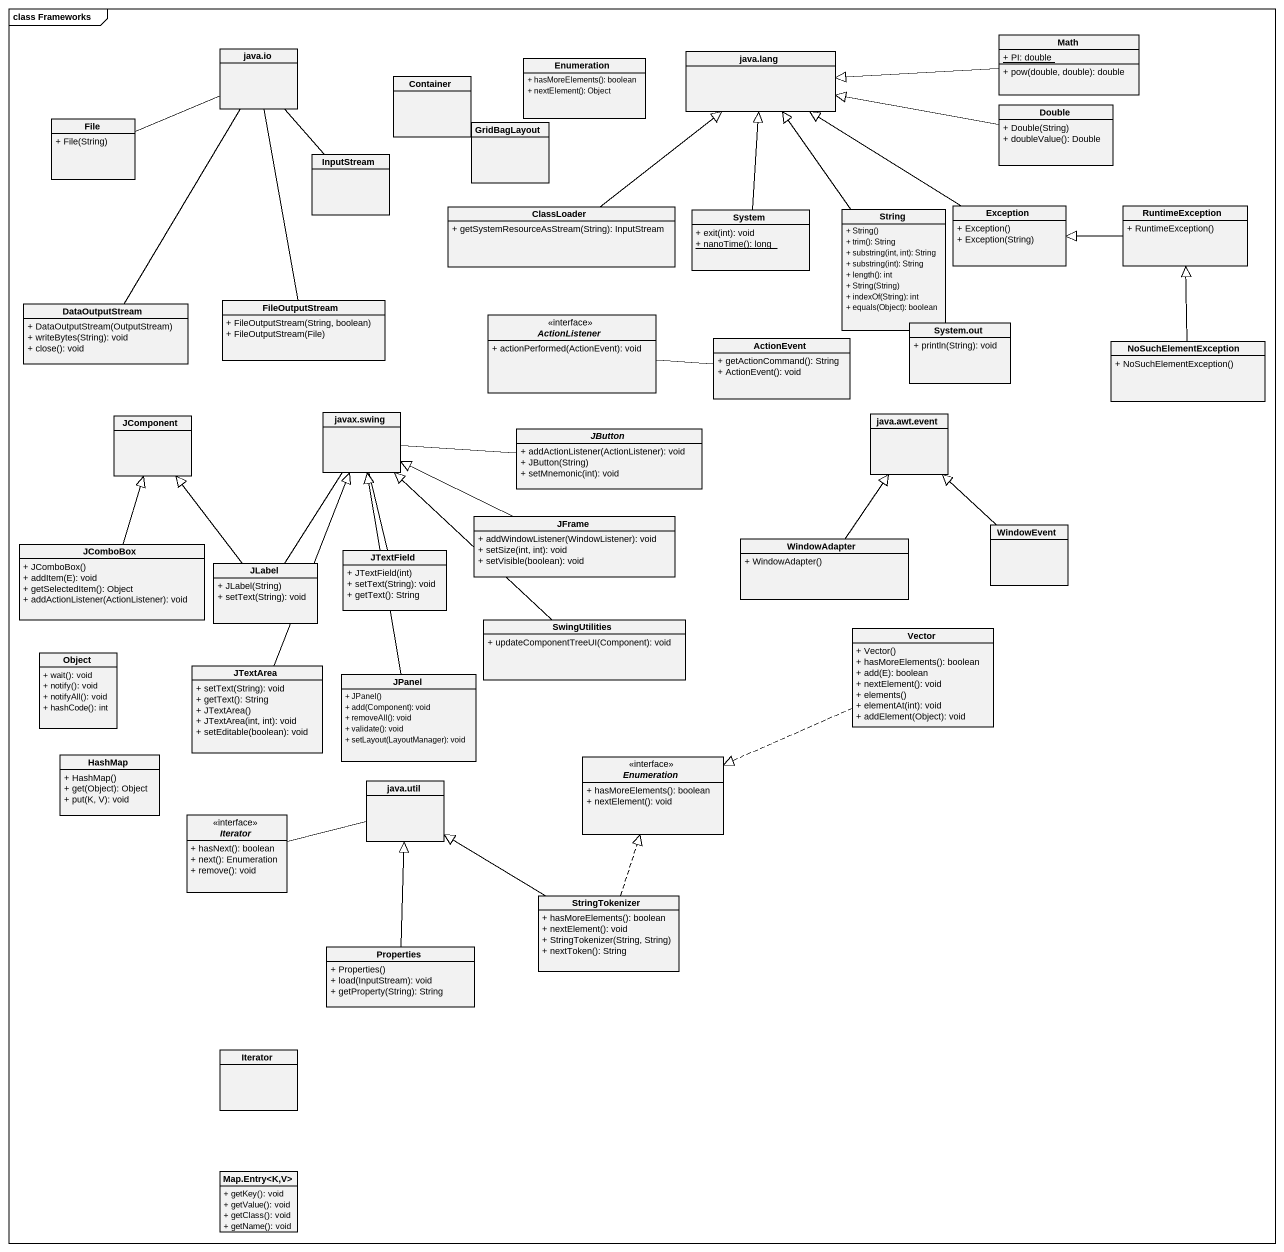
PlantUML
@startuml
mainframe class Frameworks
hide circle
hide empty members
skinparam classAttributeIconSize 0
class Math {
  {static} + PI: double
  + pow(double, double): double
}
class "java.io" as java_io
class Container
class Enumeration {
  + hasMoreElements(): boolean
  + nextElement(): Object
}
class "java.lang" as java_lang
class "File" as File_ {
  + File(String)
}
class Double {
  + Double(String)
  + doubleValue(): Double
}
class InputStream
class GridBagLayout
class ClassLoader {
  + getSystemResourceAsStream(String): InputStream
}
class System {
  + exit(int): void
  {static} + nanoTime(): long
}
class String {
  + String()
  + trim(): String
  + substring(int, int): String
  + substring(int): String
  + length(): int
  + String(String)
  + indexOf(String): int
  + equals(Object): boolean
}
class "Exception" as Exception_ {
  + Exception()
  + Exception(String)
}
class RuntimeException {
  + RuntimeException()
}
class DataOutputStream {
  + DataOutputStream(OutputStream)
  + writeBytes(String): void
  + close(): void
}
class FileOutputStream {
  + FileOutputStream(String, boolean)
  + FileOutputStream(File)
}
interface ActionListener {
  + actionPerformed(ActionEvent): void
}
class ActionEvent {
  + getActionCommand(): String
  + ActionEvent(): void
}
class "System.out" as System_out {
  + println(String): void
}
class NoSuchElementException {
  + NoSuchElementException()
}
class JComponent
class "javax.swing" as javax_swing
abstract class JButton {
  + addActionListener(ActionListener): void
  + JButton(String)
  + setMnemonic(int): void
}
class "java.awt.event" as java_awt_event
class JComboBox {
  + JComboBox()
  + addItem(E): void
  + getSelectedItem(): Object
  + addActionListener(ActionListener): void
}
class JFrame {
  + addWindowListener(WindowListener): void
  + setSize(int, int): void
  + setVisible(boolean): void
}
class WindowAdapter {
  + WindowAdapter()
}
class WindowEvent
class JLabel {
  + JLabel(String)
  + setText(String): void
}
class JTextField {
  + JTextField(int)
  + setText(String): void
  + getText(): String
}
class SwingUtilities {
  + updateComponentTreeUI(Component): void
}
class "Object" as Object_ {
  + wait(): void
  + notify(): void
  + notifyAll(): void
  + hashCode(): int
}
class JTextArea {
  + setText(String): void
  + getText(): String
  + JTextArea()
  + JTextArea(int, int): void
  + setEditable(boolean): void
}
class Vector {
  + Vector()
  + hasMoreElements(): boolean
  + add(E): boolean
  + nextElement(): void
  + elements()
  + elementAt(int): void
  + addElement(Object): void
}
class JPanel {
  + JPanel()
  + add(Component): void
  + removeAll(): void
  + validate(): void
  + setLayout(LayoutManager): void
}
class HashMap {
  + HashMap()
  + get(Object): Object
  + put(K, V): void
}
class "java.util" as java_util
interface "Enumeration" as Enumeration_2 {
  + hasMoreElements(): boolean
  + nextElement(): void
}
interface Iterator {
  + hasNext(): boolean
  + next(): Enumeration
  + remove(): void
}
class StringTokenizer {
  + hasMoreElements(): boolean
  + nextElement(): void
  + StringTokenizer(String, String)
  + nextToken(): String
}
class Properties {
  + Properties()
  + load(InputStream): void
  + getProperty(String): String
}
class "Iterator" as Iterator_2
class "Map.Entry<K,V>" as Map_Entry_K_V {
  + getKey(): void
  + getValue(): void
  + getClass(): void
  + getName(): void
}
Math -left-|> java_lang
File_ -right- java_io
Double -left-|> java_lang
InputStream -up- java_io
ClassLoader -up-|> java_lang
System -up-|> java_lang
String -up-|> java_lang
Exception_ -up-|> java_lang
RuntimeException -left-|> Exception_
DataOutputStream -up- java_io
FileOutputStream -up- java_io
ActionListener -right- ActionEvent
NoSuchElementException -up-|> RuntimeException
javax_swing -right- JButton
JComboBox -up-|> JComponent
JFrame -left-|> javax_swing
WindowAdapter -up-|> java_awt_event
WindowEvent -up-|> java_awt_event
JLabel -up-|> JComponent
JLabel -up- javax_swing
JTextField -up- javax_swing
SwingUtilities -up-|> javax_swing
JTextArea -up-|> javax_swing
Vector .left.|> Enumeration_2
JPanel -up-|> javax_swing
Iterator -right- java_util
StringTokenizer -up-|> java_util
StringTokenizer .up.|> Enumeration_2
Properties -up-|> java_util
@enduml
